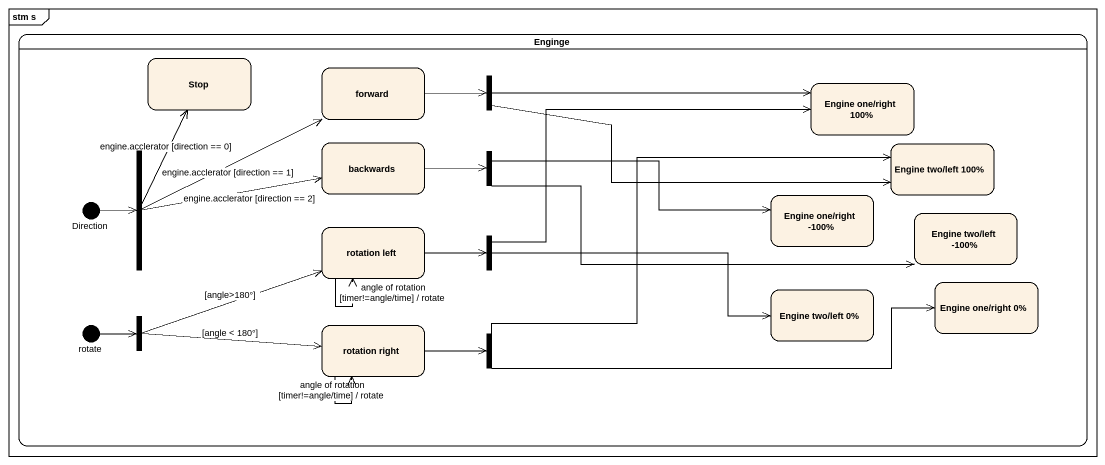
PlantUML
@startuml
mainframe stm s
hide empty description
state Enginge {
  state "Stop" as Stop_
  state forward
  state fork1 <<fork>>
  state "Engine one/right 100%" as Engine_one_right_100
  state fork2 <<fork>>
  state backwards
  state fork3 <<fork>>
  state "Engine two/left 100%" as Engine_two_left_100
  state "Engine one/right -100%" as Engine_one_right_100_2
  state Direction <<start>>
  state "rotation left" as rotation_left
  state fork4 <<fork>>
  state "Engine two/left -100%" as Engine_two_left_100_2
  state "Engine two/left 0%" as Engine_two_left_0
  state "Engine one/right 0%" as Engine_one_right_0
  state rotate <<start>>
  state fork5 <<fork>>
  state "rotation right" as rotation_right
  state fork6 <<fork>>
}
forward -right-> fork1
fork1 -right-> Engine_one_right_100
fork1 -right-> Engine_two_left_100
fork2 -up-> Stop_ : engine.acclerator [direction == 0]
fork2 -right-> forward : engine.acclerator [direction == 1]
fork2 -right-> backwards : engine.acclerator [direction == 2]
backwards -right-> fork3
fork3 -right-> Engine_one_right_100_2
fork3 -right-> Engine_two_left_100_2
Direction -right-> fork2
rotation_left --> rotation_left : angle of rotation [timer!=angle/time] / rotate
rotation_left -right-> fork4
fork4 -right-> Engine_one_right_100
fork4 -right-> Engine_two_left_0
rotate -right-> fork5
fork5 -right-> rotation_left : [angle>180°]
fork5 -right-> rotation_right : [angle < 180°]
rotation_right --> rotation_right : angle of rotation [timer!=angle/time] / rotate
rotation_right -right-> fork6
fork6 -right-> Engine_two_left_100
fork6 -right-> Engine_one_right_0
@enduml
